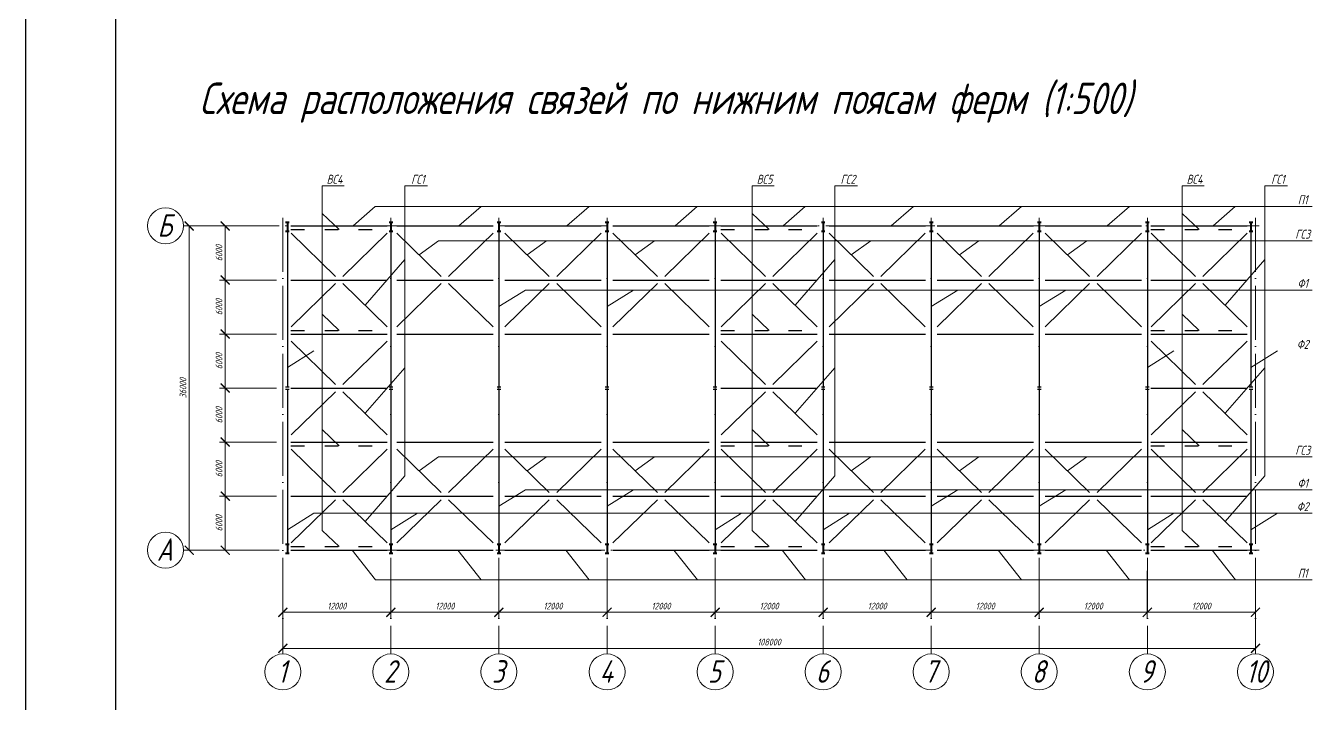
# Model space of a CAD drawing. Header units: millimetres. Extents: x 1665 to 4316, y 443 to 1647.
# Drawn here: x 1665 to 1950.8, y 1195.4 to 1345.9 of the extents above; entities that cross this region are included whole.
import ezdxf

# ---------------------------------------------------------------- set-up
doc = ezdxf.new("R2010")
doc.units = ezdxf.units.MM
for name, pattern in [('ACAD_ISO03W100', [30, 12, -18]), ('ACAD_ISO04W100', [30, 24, -3, 0, -3]), ('ACAD_ISO10W100', [18, 12, -3, 0, -3])]:
    doc.linetypes.add(name, pattern=pattern)
doc.layers.get('0').update_dxf_attribs({"lineweight": 18})
doc.styles.get("Standard").update_dxf_attribs({"font": 'romans.shx', "width": 0.75, "oblique": 15, "height": 1.5})
doc.dimstyles.new('ISO-25', dxfattribs={"dimtxt": 1.5, "dimasz": 2, "dimexe": 1.25, "dimexo": 0.625, "dimtad": 1, "dimtxsty": 'Standard', "dimblk": 'ARCHTICK', "dimcen": 2.5, "dimadec": 0, "dimazin": 0, "dimtfac": 1, "dimtmove": 0, "dimatfit": 3, "dimldrblk": 'NONE', "dimfxl": 1, "dimlwd": 18, "dimlwe": 18, "dimarcsym": 0})

# ---------------------------------------------------------------- blocks, each defined once
blk = doc.blocks.new('_ArchTick')
at = {"color": 0, "linetype": 'ByBlock', "const_width": 0.15}
blk.add_lwpolyline([(-0.5, -0.5), (0.5, 0.5)], dxfattribs=at)
blk = doc.blocks.new('*D45')
at = {"color": 0, "lineweight": 18, "transparency": 16777216}
for p, q in [((1722.12, 1224.85), (1722.12, 1214.36)), ((1746.12, 1224.85), (1746.12, 1214.36)), ((1722.12, 1215.61), (1746.12, 1215.61))]:
    blk.add_line(p, q, dxfattribs=at)
at = {"layer": 'Defpoints', "color": 0, "transparency": 16777216}
for p in [(1722.12, 1225.48), (1746.12, 1225.48), (1746.12, 1215.61)]:
    blk.add_point(p, dxfattribs=at)
at = {"color": 0, "lineweight": 18, "transparency": 16777216, "xscale": 2, "yscale": 2, "zscale": 2, "rotation": 180}
blk.add_blockref('_ArchTick', (1722.12, 1215.61), dxfattribs=at)
at = {"color": 0, "lineweight": 18, "transparency": 16777216, "xscale": 2, "yscale": 2, "zscale": 2}
blk.add_blockref('_ArchTick', (1746.12, 1215.61), dxfattribs=at)
at = {"color": 0, "transparency": 16777216, "insert": (1734.12, 1216.99), "char_height": 1.5, "attachment_point": 5}
blk.add_mtext('12000', dxfattribs=at)
blk = doc.blocks.new('_None')
blk = doc.blocks.new('*D46')
at = {"color": 0, "lineweight": 18, "transparency": 16777216}
for p, q in [((1746.12, 1224.85), (1746.12, 1214.36)), ((1770.12, 1224.85), (1770.12, 1214.36)), ((1746.12, 1215.61), (1770.12, 1215.61))]:
    blk.add_line(p, q, dxfattribs=at)
at = {"layer": 'Defpoints', "color": 0, "transparency": 16777216}
for p in [(1746.12, 1225.48), (1770.12, 1225.48), (1770.12, 1215.61)]:
    blk.add_point(p, dxfattribs=at)
at = {"color": 0, "lineweight": 18, "transparency": 16777216, "xscale": 2, "yscale": 2, "zscale": 2, "rotation": 180}
blk.add_blockref('_ArchTick', (1746.12, 1215.61), dxfattribs=at)
at = {"color": 0, "lineweight": 18, "transparency": 16777216, "xscale": 2, "yscale": 2, "zscale": 2}
blk.add_blockref('_ArchTick', (1770.12, 1215.61), dxfattribs=at)
at = {"color": 0, "transparency": 16777216, "insert": (1758.12, 1216.99), "char_height": 1.5, "attachment_point": 5}
blk.add_mtext('12000', dxfattribs=at)
blk = doc.blocks.new('*D47')
at = {"color": 0, "lineweight": 18, "transparency": 16777216}
for p, q in [((1770.12, 1224.85), (1770.12, 1214.36)), ((1794.12, 1224.85), (1794.12, 1214.36)), ((1770.12, 1215.61), (1794.12, 1215.61))]:
    blk.add_line(p, q, dxfattribs=at)
at = {"layer": 'Defpoints', "color": 0, "transparency": 16777216}
for p in [(1770.12, 1225.48), (1794.12, 1225.48), (1794.12, 1215.61)]:
    blk.add_point(p, dxfattribs=at)
at = {"color": 0, "lineweight": 18, "transparency": 16777216, "xscale": 2, "yscale": 2, "zscale": 2, "rotation": 180}
blk.add_blockref('_ArchTick', (1770.12, 1215.61), dxfattribs=at)
at = {"color": 0, "lineweight": 18, "transparency": 16777216, "xscale": 2, "yscale": 2, "zscale": 2}
blk.add_blockref('_ArchTick', (1794.12, 1215.61), dxfattribs=at)
at = {"color": 0, "transparency": 16777216, "insert": (1782.12, 1216.99), "char_height": 1.5, "attachment_point": 5}
blk.add_mtext('12000', dxfattribs=at)
blk = doc.blocks.new('*D48')
at = {"color": 0, "lineweight": 18, "transparency": 16777216}
for p, q in [((1794.12, 1224.85), (1794.12, 1214.36)), ((1818.12, 1224.85), (1818.12, 1214.36)), ((1794.12, 1215.61), (1818.12, 1215.61))]:
    blk.add_line(p, q, dxfattribs=at)
at = {"layer": 'Defpoints', "color": 0, "transparency": 16777216}
for p in [(1794.12, 1225.48), (1818.12, 1225.48), (1818.12, 1215.61)]:
    blk.add_point(p, dxfattribs=at)
at = {"color": 0, "lineweight": 18, "transparency": 16777216, "xscale": 2, "yscale": 2, "zscale": 2, "rotation": 180}
blk.add_blockref('_ArchTick', (1794.12, 1215.61), dxfattribs=at)
at = {"color": 0, "lineweight": 18, "transparency": 16777216, "xscale": 2, "yscale": 2, "zscale": 2}
blk.add_blockref('_ArchTick', (1818.12, 1215.61), dxfattribs=at)
at = {"color": 0, "transparency": 16777216, "insert": (1806.12, 1216.99), "char_height": 1.5, "attachment_point": 5}
blk.add_mtext('12000', dxfattribs=at)
blk = doc.blocks.new('*D49')
at = {"color": 0, "lineweight": 18, "transparency": 16777216}
for p, q in [((1818.12, 1224.85), (1818.12, 1214.36)), ((1842.12, 1224.85), (1842.12, 1214.36)), ((1818.12, 1215.61), (1842.12, 1215.61))]:
    blk.add_line(p, q, dxfattribs=at)
at = {"layer": 'Defpoints', "color": 0, "transparency": 16777216}
for p in [(1818.12, 1225.48), (1842.12, 1225.48), (1842.12, 1215.61)]:
    blk.add_point(p, dxfattribs=at)
at = {"color": 0, "lineweight": 18, "transparency": 16777216, "xscale": 2, "yscale": 2, "zscale": 2, "rotation": 180}
blk.add_blockref('_ArchTick', (1818.12, 1215.61), dxfattribs=at)
at = {"color": 0, "lineweight": 18, "transparency": 16777216, "xscale": 2, "yscale": 2, "zscale": 2}
blk.add_blockref('_ArchTick', (1842.12, 1215.61), dxfattribs=at)
at = {"color": 0, "transparency": 16777216, "insert": (1830.12, 1216.99), "char_height": 1.5, "attachment_point": 5}
blk.add_mtext('12000', dxfattribs=at)
blk = doc.blocks.new('*D50')
at = {"color": 0, "lineweight": 18, "transparency": 16777216}
for p, q in [((1842.12, 1224.85), (1842.12, 1214.36)), ((1866.12, 1224.85), (1866.12, 1214.36)), ((1842.12, 1215.61), (1866.12, 1215.61))]:
    blk.add_line(p, q, dxfattribs=at)
at = {"layer": 'Defpoints', "color": 0, "transparency": 16777216}
for p in [(1842.12, 1225.48), (1866.12, 1225.48), (1866.12, 1215.61)]:
    blk.add_point(p, dxfattribs=at)
at = {"color": 0, "lineweight": 18, "transparency": 16777216, "xscale": 2, "yscale": 2, "zscale": 2, "rotation": 180}
blk.add_blockref('_ArchTick', (1842.12, 1215.61), dxfattribs=at)
at = {"color": 0, "lineweight": 18, "transparency": 16777216, "xscale": 2, "yscale": 2, "zscale": 2}
blk.add_blockref('_ArchTick', (1866.12, 1215.61), dxfattribs=at)
at = {"color": 0, "transparency": 16777216, "insert": (1854.12, 1216.99), "char_height": 1.5, "attachment_point": 5}
blk.add_mtext('12000', dxfattribs=at)
blk = doc.blocks.new('*D51')
at = {"color": 0, "lineweight": 18, "transparency": 16777216}
for p, q in [((1866.12, 1224.85), (1866.12, 1214.36)), ((1890.12, 1224.85), (1890.12, 1214.36)), ((1866.12, 1215.61), (1890.12, 1215.61))]:
    blk.add_line(p, q, dxfattribs=at)
at = {"layer": 'Defpoints', "color": 0, "transparency": 16777216}
for p in [(1866.12, 1225.48), (1890.12, 1225.48), (1890.12, 1215.61)]:
    blk.add_point(p, dxfattribs=at)
at = {"color": 0, "lineweight": 18, "transparency": 16777216, "xscale": 2, "yscale": 2, "zscale": 2, "rotation": 180}
blk.add_blockref('_ArchTick', (1866.12, 1215.61), dxfattribs=at)
at = {"color": 0, "lineweight": 18, "transparency": 16777216, "xscale": 2, "yscale": 2, "zscale": 2}
blk.add_blockref('_ArchTick', (1890.12, 1215.61), dxfattribs=at)
at = {"color": 0, "transparency": 16777216, "insert": (1878.12, 1216.99), "char_height": 1.5, "attachment_point": 5}
blk.add_mtext('12000', dxfattribs=at)
blk = doc.blocks.new('*D52')
at = {"color": 0, "lineweight": 18, "transparency": 16777216}
for p, q in [((1890.12, 1224.85), (1890.12, 1214.36)), ((1914.12, 1224.85), (1914.12, 1214.36)), ((1890.12, 1215.61), (1914.12, 1215.61))]:
    blk.add_line(p, q, dxfattribs=at)
at = {"layer": 'Defpoints', "color": 0, "transparency": 16777216}
for p in [(1890.12, 1225.48), (1914.12, 1225.48), (1914.12, 1215.61)]:
    blk.add_point(p, dxfattribs=at)
at = {"color": 0, "lineweight": 18, "transparency": 16777216, "xscale": 2, "yscale": 2, "zscale": 2, "rotation": 180}
blk.add_blockref('_ArchTick', (1890.12, 1215.61), dxfattribs=at)
at = {"color": 0, "lineweight": 18, "transparency": 16777216, "xscale": 2, "yscale": 2, "zscale": 2}
blk.add_blockref('_ArchTick', (1914.12, 1215.61), dxfattribs=at)
at = {"color": 0, "transparency": 16777216, "insert": (1902.12, 1216.99), "char_height": 1.5, "attachment_point": 5}
blk.add_mtext('12000', dxfattribs=at)
blk = doc.blocks.new('*D53')
at = {"color": 0, "lineweight": 18, "transparency": 16777216}
for p, q in [((1914.12, 1224.85), (1914.12, 1214.36)), ((1938.12, 1224.85), (1938.12, 1214.36)), ((1914.12, 1215.61), (1938.12, 1215.61))]:
    blk.add_line(p, q, dxfattribs=at)
at = {"layer": 'Defpoints', "color": 0, "transparency": 16777216}
for p in [(1914.12, 1225.48), (1938.12, 1225.48), (1938.12, 1215.61)]:
    blk.add_point(p, dxfattribs=at)
at = {"color": 0, "lineweight": 18, "transparency": 16777216, "xscale": 2, "yscale": 2, "zscale": 2, "rotation": 180}
blk.add_blockref('_ArchTick', (1914.12, 1215.61), dxfattribs=at)
at = {"color": 0, "lineweight": 18, "transparency": 16777216, "xscale": 2, "yscale": 2, "zscale": 2}
blk.add_blockref('_ArchTick', (1938.12, 1215.61), dxfattribs=at)
at = {"color": 0, "transparency": 16777216, "insert": (1926.12, 1216.99), "char_height": 1.5, "attachment_point": 5}
blk.add_mtext('12000', dxfattribs=at)
blk = doc.blocks.new('*D60')
at = {"color": 0, "lineweight": 18, "transparency": 16777216}
for p, q in [((1722.12, 1226.99), (1722.12, 1206.36)), ((1938.12, 1226.99), (1938.12, 1206.36)), ((1722.12, 1207.61), (1938.12, 1207.61))]:
    blk.add_line(p, q, dxfattribs=at)
at = {"layer": 'Defpoints', "color": 0, "transparency": 16777216}
for p in [(1722.12, 1227.61), (1938.12, 1227.61), (1938.12, 1207.61)]:
    blk.add_point(p, dxfattribs=at)
at = {"color": 0, "lineweight": 18, "transparency": 16777216, "xscale": 2, "yscale": 2, "zscale": 2, "rotation": 180}
blk.add_blockref('_ArchTick', (1722.12, 1207.61), dxfattribs=at)
at = {"color": 0, "lineweight": 18, "transparency": 16777216, "xscale": 2, "yscale": 2, "zscale": 2}
blk.add_blockref('_ArchTick', (1938.12, 1207.61), dxfattribs=at)
at = {"color": 0, "transparency": 16777216, "insert": (1830.12, 1208.99), "char_height": 1.5, "attachment_point": 5}
blk.add_mtext('108000', dxfattribs=at)
blk = doc.blocks.new('*D54')
at = {"color": 0, "lineweight": 18, "transparency": 16777216}
for p, q in [((1720.7, 1241.41), (1708.07, 1241.41)), ((1709.32, 1229.41), (1709.32, 1241.41)), ((1717.12, 1229.41), (1708.07, 1229.41))]:
    blk.add_line(p, q, dxfattribs=at)
at = {"layer": 'Defpoints', "color": 0, "transparency": 16777216}
for p in [(1709.32, 1241.41), (1721.32, 1241.41), (1717.75, 1229.41)]:
    blk.add_point(p, dxfattribs=at)
at = {"color": 0, "lineweight": 18, "transparency": 16777216, "xscale": 2, "yscale": 2, "zscale": 2}
for p, rotation in [((1709.32, 1241.41), 90), ((1709.32, 1229.41), 270)]:
    blk.add_blockref('_ArchTick', p, dxfattribs=dict(at, rotation=rotation))
at = {"color": 0, "transparency": 16777216, "insert": (1707.95, 1235.41), "char_height": 1.5, "attachment_point": 5, "rotation": 90}
blk.add_mtext('6000', dxfattribs=at)
blk = doc.blocks.new('*D55')
at = {"color": 0, "lineweight": 18, "transparency": 16777216}
for p, q in [((1720.7, 1253.41), (1708.07, 1253.41)), ((1709.32, 1241.41), (1709.32, 1253.41)), ((1717.12, 1241.41), (1708.07, 1241.41))]:
    blk.add_line(p, q, dxfattribs=at)
at = {"layer": 'Defpoints', "color": 0, "transparency": 16777216}
for p in [(1709.32, 1253.41), (1721.32, 1253.41), (1717.75, 1241.41)]:
    blk.add_point(p, dxfattribs=at)
at = {"color": 0, "lineweight": 18, "transparency": 16777216, "xscale": 2, "yscale": 2, "zscale": 2}
for p, rotation in [((1709.32, 1253.41), 90), ((1709.32, 1241.41), 270)]:
    blk.add_blockref('_ArchTick', p, dxfattribs=dict(at, rotation=rotation))
at = {"color": 0, "transparency": 16777216, "insert": (1707.95, 1247.41), "char_height": 1.5, "attachment_point": 5, "rotation": 90}
blk.add_mtext('6000', dxfattribs=at)
blk = doc.blocks.new('*D56')
at = {"color": 0, "lineweight": 18, "transparency": 16777216}
for p, q in [((1720.7, 1265.41), (1708.07, 1265.41)), ((1709.32, 1253.41), (1709.32, 1265.41)), ((1717.12, 1253.41), (1708.07, 1253.41))]:
    blk.add_line(p, q, dxfattribs=at)
at = {"layer": 'Defpoints', "color": 0, "transparency": 16777216}
for p in [(1709.32, 1265.41), (1721.32, 1265.41), (1717.75, 1253.41)]:
    blk.add_point(p, dxfattribs=at)
at = {"color": 0, "lineweight": 18, "transparency": 16777216, "xscale": 2, "yscale": 2, "zscale": 2}
for p, rotation in [((1709.32, 1265.41), 90), ((1709.32, 1253.41), 270)]:
    blk.add_blockref('_ArchTick', p, dxfattribs=dict(at, rotation=rotation))
at = {"color": 0, "transparency": 16777216, "insert": (1707.95, 1259.41), "char_height": 1.5, "attachment_point": 5, "rotation": 90}
blk.add_mtext('6000', dxfattribs=at)
blk = doc.blocks.new('*D57')
at = {"color": 0, "lineweight": 18, "transparency": 16777216}
for p, q in [((1720.7, 1277.41), (1708.07, 1277.41)), ((1709.32, 1265.41), (1709.32, 1277.41)), ((1717.12, 1265.41), (1708.07, 1265.41))]:
    blk.add_line(p, q, dxfattribs=at)
at = {"layer": 'Defpoints', "color": 0, "transparency": 16777216}
for p in [(1709.32, 1277.41), (1721.32, 1277.41), (1717.75, 1265.41)]:
    blk.add_point(p, dxfattribs=at)
at = {"color": 0, "lineweight": 18, "transparency": 16777216, "xscale": 2, "yscale": 2, "zscale": 2}
for p, rotation in [((1709.32, 1277.41), 90), ((1709.32, 1265.41), 270)]:
    blk.add_blockref('_ArchTick', p, dxfattribs=dict(at, rotation=rotation))
at = {"color": 0, "transparency": 16777216, "insert": (1707.95, 1271.41), "char_height": 1.5, "attachment_point": 5, "rotation": 90}
blk.add_mtext('6000', dxfattribs=at)
blk = doc.blocks.new('*D58')
at = {"color": 0, "lineweight": 18, "transparency": 16777216}
for p, q in [((1720.7, 1289.41), (1708.07, 1289.41)), ((1709.32, 1277.41), (1709.32, 1289.41)), ((1717.12, 1277.41), (1708.07, 1277.41))]:
    blk.add_line(p, q, dxfattribs=at)
at = {"layer": 'Defpoints', "color": 0, "transparency": 16777216}
for p in [(1709.32, 1289.41), (1721.32, 1289.41), (1717.75, 1277.41)]:
    blk.add_point(p, dxfattribs=at)
at = {"color": 0, "lineweight": 18, "transparency": 16777216, "xscale": 2, "yscale": 2, "zscale": 2}
for p, rotation in [((1709.32, 1289.41), 90), ((1709.32, 1277.41), 270)]:
    blk.add_blockref('_ArchTick', p, dxfattribs=dict(at, rotation=rotation))
at = {"color": 0, "transparency": 16777216, "insert": (1707.95, 1283.41), "char_height": 1.5, "attachment_point": 5, "rotation": 90}
blk.add_mtext('6000', dxfattribs=at)
blk = doc.blocks.new('*D59')
at = {"color": 0, "lineweight": 18, "transparency": 16777216}
for p, q in [((1720.7, 1301.41), (1708.07, 1301.41)), ((1709.32, 1289.41), (1709.32, 1301.41)), ((1717.12, 1289.41), (1708.07, 1289.41))]:
    blk.add_line(p, q, dxfattribs=at)
at = {"layer": 'Defpoints', "color": 0, "transparency": 16777216}
for p in [(1709.32, 1301.41), (1721.32, 1301.41), (1717.75, 1289.41)]:
    blk.add_point(p, dxfattribs=at)
at = {"color": 0, "lineweight": 18, "transparency": 16777216, "xscale": 2, "yscale": 2, "zscale": 2}
for p, rotation in [((1709.32, 1301.41), 90), ((1709.32, 1289.41), 270)]:
    blk.add_blockref('_ArchTick', p, dxfattribs=dict(at, rotation=rotation))
at = {"color": 0, "transparency": 16777216, "insert": (1707.95, 1295.41), "char_height": 1.5, "attachment_point": 5, "rotation": 90}
blk.add_mtext('6000', dxfattribs=at)
blk = doc.blocks.new('*D61')
at = {"color": 0, "lineweight": 18, "transparency": 16777216}
for p, q in [((1720.7, 1301.41), (1700.07, 1301.41)), ((1701.32, 1301.41), (1701.32, 1229.41)), ((1720.7, 1229.41), (1700.07, 1229.41))]:
    blk.add_line(p, q, dxfattribs=at)
at = {"layer": 'Defpoints', "color": 0, "transparency": 16777216}
for p in [(1721.32, 1301.41), (1701.32, 1229.41), (1721.32, 1229.41)]:
    blk.add_point(p, dxfattribs=at)
at = {"color": 0, "lineweight": 18, "transparency": 16777216, "xscale": 2, "yscale": 2, "zscale": 2}
for p, rotation in [((1701.32, 1301.41), 90), ((1701.32, 1229.41), 270)]:
    blk.add_blockref('_ArchTick', p, dxfattribs=dict(at, rotation=rotation))
at = {"color": 0, "transparency": 16777216, "insert": (1699.95, 1265.41), "char_height": 1.5, "attachment_point": 5, "rotation": 90}
blk.add_mtext('36000', dxfattribs=at)

msp = doc.modelspace()

# ---------------------------------------------------------------- linework, layer by layer
at = {"lineweight": -2}
msp.add_line((1665.02, 1052.955), (1665.02, 1646.955), dxfattribs=at)
at = {"lineweight": 30}
for p, q in [((1685.02, 1057.955), (1685.02, 1641.955)), ((1723.125, 1301.414), (1723.125, 1265.654)), ((1723.925, 1301.414), (1745.325, 1301.414)), ((1746.125, 1301.414), (1746.125, 1265.654)), ((1747.425, 1301.414), (1768.825, 1301.414)), ((1770.125, 1301.414), (1770.125, 1265.654)), ((1771.425, 1301.414), (1792.825, 1301.414)), ((1794.125, 1301.414), (1794.125, 1265.654)), ((1795.425, 1301.414), (1816.825, 1301.414)), ((1818.125, 1301.414), (1818.125, 1265.654)), ((1819.425, 1301.414), (1840.825, 1301.414)), ((1842.125, 1301.414), (1842.125, 1265.654)), ((1843.425, 1301.414), (1864.825, 1301.414)), ((1866.125, 1301.414), (1866.125, 1265.654)), ((1867.425, 1301.414), (1888.825, 1301.414)), ((1890.125, 1301.414), (1890.125, 1265.654)), ((1891.425, 1301.414), (1912.825, 1301.414)), ((1914.125, 1301.414), (1914.125, 1265.654)), ((1914.925, 1301.414), (1936.325, 1301.414)), ((1937.125, 1301.414), (1937.125, 1265.654)), ((1723.946, 1299.814), (1733.803, 1290.214)), ((1745.303, 1299.814), (1735.446, 1290.214)), ((1747.446, 1299.814), (1757.303, 1290.214)), ((1768.803, 1299.814), (1758.946, 1290.214)), ((1771.446, 1299.814), (1781.303, 1290.214)), ((1792.803, 1299.814), (1782.946, 1290.214)), ((1795.446, 1299.814), (1805.303, 1290.214)), ((1816.803, 1299.814), (1806.946, 1290.214)), ((1819.446, 1299.814), (1829.303, 1290.214)), ((1840.803, 1299.814), (1830.946, 1290.214)), ((1843.446, 1299.814), (1853.303, 1290.214)), ((1864.803, 1299.814), (1854.946, 1290.214)), ((1867.446, 1299.814), (1877.303, 1290.214)), ((1888.803, 1299.814), (1878.946, 1290.214)), ((1891.446, 1299.814), (1901.303, 1290.214)), ((1912.803, 1299.814), (1902.946, 1290.214)), ((1914.946, 1299.814), (1924.803, 1290.214)), ((1936.303, 1299.814), (1926.446, 1290.214)), ((1723.925, 1289.414), (1745.325, 1289.414)), ((1747.425, 1289.414), (1768.825, 1289.414)), ((1771.425, 1289.414), (1792.825, 1289.414)), ((1795.425, 1289.414), (1816.825, 1289.414)), ((1819.425, 1289.414), (1840.825, 1289.414)), ((1843.425, 1289.414), (1864.825, 1289.414)), ((1867.425, 1289.414), (1888.825, 1289.414)), ((1891.425, 1289.414), (1912.825, 1289.414)), ((1914.925, 1289.414), (1936.325, 1289.414)), ((1733.803, 1288.614), (1723.946, 1279.014)), ((1735.446, 1288.614), (1745.303, 1279.014)), ((1757.303, 1288.614), (1747.446, 1279.014)), ((1758.946, 1288.614), (1768.803, 1279.014)), ((1781.303, 1288.614), (1771.446, 1279.014)), ((1782.946, 1288.614), (1792.803, 1279.014)), ((1805.303, 1288.614), (1795.446, 1279.014)), ((1806.946, 1288.614), (1816.803, 1279.014)), ((1829.303, 1288.614), (1819.446, 1279.014)), ((1830.946, 1288.614), (1840.803, 1279.014)), ((1853.303, 1288.614), (1843.446, 1279.014)), ((1854.946, 1288.614), (1864.803, 1279.014)), ((1877.303, 1288.614), (1867.446, 1279.014)), ((1878.946, 1288.614), (1888.803, 1279.014)), ((1901.303, 1288.614), (1891.446, 1279.014)), ((1902.946, 1288.614), (1912.803, 1279.014)), ((1924.803, 1288.614), (1914.946, 1279.014)), ((1926.446, 1288.614), (1936.303, 1279.014)), ((1723.925, 1277.414), (1745.325, 1277.414)), ((1747.425, 1277.414), (1768.825, 1277.414)), ((1771.425, 1277.414), (1792.825, 1277.414)), ((1795.425, 1277.414), (1816.825, 1277.414)), ((1819.425, 1277.414), (1840.825, 1277.414)), ((1843.425, 1277.414), (1864.825, 1277.414)), ((1867.425, 1277.414), (1888.825, 1277.414)), ((1891.425, 1277.414), (1912.825, 1277.414)), ((1914.925, 1277.414), (1936.325, 1277.414)), ((1723.946, 1275.814), (1733.803, 1266.214)), ((1745.303, 1275.814), (1735.446, 1266.214)), ((1819.446, 1275.814), (1829.303, 1266.214)), ((1840.803, 1275.814), (1830.946, 1266.214)), ((1914.946, 1275.814), (1924.803, 1266.214)), ((1936.303, 1275.814), (1926.446, 1266.214)), ((1722.725, 1265.654), (1723.525, 1265.654)), ((1722.725, 1265.174), (1723.525, 1265.174)), ((1723.125, 1265.174), (1723.125, 1229.414)), ((1723.925, 1265.414), (1745.325, 1265.414)), ((1733.803, 1264.614), (1723.946, 1255.014)), ((1735.446, 1264.614), (1745.303, 1255.014)), ((1745.725, 1265.654), (1746.525, 1265.654)), ((1745.725, 1265.174), (1746.525, 1265.174)), ((1746.125, 1265.174), (1746.125, 1229.414)), ((1769.725, 1265.654), (1770.525, 1265.654)), ((1769.725, 1265.174), (1770.525, 1265.174)), ((1770.125, 1265.174), (1770.125, 1229.414)), ((1793.725, 1265.654), (1794.525, 1265.654)), ((1793.725, 1265.174), (1794.525, 1265.174)), ((1794.125, 1265.174), (1794.125, 1229.414)), ((1817.725, 1265.654), (1818.525, 1265.654)), ((1817.725, 1265.174), (1818.525, 1265.174)), ((1818.125, 1265.174), (1818.125, 1229.414)), ((1819.425, 1265.414), (1840.825, 1265.414)), ((1829.303, 1264.614), (1819.446, 1255.014)), ((1830.946, 1264.614), (1840.803, 1255.014)), ((1841.725, 1265.654), (1842.525, 1265.654)), ((1841.725, 1265.174), (1842.525, 1265.174)), ((1842.125, 1265.174), (1842.125, 1229.414)), ((1865.725, 1265.654), (1866.525, 1265.654)), ((1865.725, 1265.174), (1866.525, 1265.174)), ((1866.125, 1265.174), (1866.125, 1229.414)), ((1889.725, 1265.654), (1890.525, 1265.654)), ((1889.725, 1265.174), (1890.525, 1265.174)), ((1890.125, 1265.174), (1890.125, 1229.414)), ((1913.725, 1265.654), (1914.525, 1265.654)), ((1913.725, 1265.174), (1914.525, 1265.174)), ((1914.125, 1265.174), (1914.125, 1229.414)), ((1914.925, 1265.414), (1936.325, 1265.414)), ((1924.803, 1264.614), (1914.946, 1255.014)), ((1926.446, 1264.614), (1936.303, 1255.014)), ((1936.725, 1265.654), (1937.525, 1265.654)), ((1936.725, 1265.174), (1937.525, 1265.174)), ((1937.125, 1265.174), (1937.125, 1229.414)), ((1723.925, 1253.414), (1745.325, 1253.414)), ((1723.946, 1251.814), (1733.803, 1242.214)), ((1745.303, 1251.814), (1735.446, 1242.214)), ((1747.425, 1253.414), (1768.825, 1253.414)), ((1747.446, 1251.814), (1757.303, 1242.214)), ((1768.803, 1251.814), (1758.946, 1242.214)), ((1771.425, 1253.414), (1792.825, 1253.414)), ((1771.446, 1251.814), (1781.303, 1242.214)), ((1792.803, 1251.814), (1782.946, 1242.214)), ((1795.425, 1253.414), (1816.825, 1253.414)), ((1795.446, 1251.814), (1805.303, 1242.214)), ((1816.803, 1251.814), (1806.946, 1242.214)), ((1819.425, 1253.414), (1840.825, 1253.414)), ((1819.446, 1251.814), (1829.303, 1242.214)), ((1840.803, 1251.814), (1830.946, 1242.214)), ((1843.425, 1253.414), (1864.825, 1253.414)), ((1843.446, 1251.814), (1853.303, 1242.214)), ((1864.803, 1251.814), (1854.946, 1242.214)), ((1867.425, 1253.414), (1888.825, 1253.414)), ((1867.446, 1251.814), (1877.303, 1242.214)), ((1888.803, 1251.814), (1878.946, 1242.214)), ((1891.425, 1253.414), (1912.825, 1253.414)), ((1891.446, 1251.814), (1901.303, 1242.214)), ((1912.803, 1251.814), (1902.946, 1242.214)), ((1914.925, 1253.414), (1936.325, 1253.414)), ((1914.946, 1251.814), (1924.803, 1242.214)), ((1936.303, 1251.814), (1926.446, 1242.214)), ((1723.925, 1241.414), (1745.325, 1241.414)), ((1733.803, 1240.614), (1723.946, 1231.014)), ((1735.446, 1240.614), (1745.303, 1231.014)), ((1747.425, 1241.414), (1768.825, 1241.414)), ((1757.303, 1240.614), (1747.446, 1231.014)), ((1758.946, 1240.614), (1768.803, 1231.014)), ((1771.425, 1241.414), (1792.825, 1241.414)), ((1781.303, 1240.614), (1771.446, 1231.014)), ((1782.946, 1240.614), (1792.803, 1231.014)), ((1795.425, 1241.414), (1816.825, 1241.414)), ((1805.303, 1240.614), (1795.446, 1231.014)), ((1806.946, 1240.614), (1816.803, 1231.014)), ((1819.425, 1241.414), (1840.825, 1241.414)), ((1829.303, 1240.614), (1819.446, 1231.014)), ((1830.946, 1240.614), (1840.803, 1231.014)), ((1843.425, 1241.414), (1864.825, 1241.414)), ((1853.303, 1240.614), (1843.446, 1231.014)), ((1854.946, 1240.614), (1864.803, 1231.014)), ((1867.425, 1241.414), (1888.825, 1241.414)), ((1877.303, 1240.614), (1867.446, 1231.014)), ((1878.946, 1240.614), (1888.803, 1231.014)), ((1891.425, 1241.414), (1912.825, 1241.414)), ((1901.303, 1240.614), (1891.446, 1231.014)), ((1902.946, 1240.614), (1912.803, 1231.014)), ((1914.925, 1241.414), (1936.325, 1241.414)), ((1924.803, 1240.614), (1914.946, 1231.014)), ((1926.446, 1240.614), (1936.303, 1231.014)), ((1723.925, 1229.414), (1745.325, 1229.414)), ((1747.425, 1229.414), (1768.825, 1229.414)), ((1771.425, 1229.414), (1792.825, 1229.414)), ((1795.425, 1229.414), (1816.825, 1229.414)), ((1819.425, 1229.414), (1840.825, 1229.414)), ((1843.425, 1229.414), (1864.825, 1229.414)), ((1867.425, 1229.414), (1888.825, 1229.414)), ((1891.425, 1229.414), (1912.825, 1229.414)), ((1914.925, 1229.414), (1936.325, 1229.414))]:
    msp.add_line(p, q, dxfattribs=at)
for p, q in [((1730.888, 1233.802), (1730.888, 1310.31)), ((1730.888, 1310.31), (1735.728, 1310.31)), ((1749.2, 1245.937), (1749.2, 1310.31)), ((1749.2, 1310.31), (1754.247, 1310.31)), ((1826.388, 1233.802), (1826.388, 1310.31)), ((1826.388, 1310.31), (1831.228, 1310.31)), ((1844.7, 1245.937), (1844.7, 1310.31)), ((1844.7, 1310.31), (1849.747, 1310.31)), ((1921.888, 1233.802), (1921.888, 1310.31)), ((1921.888, 1310.31), (1926.728, 1310.31)), ((1940.2, 1245.937), (1940.2, 1310.31)), ((1940.2, 1310.31), (1945.247, 1310.31)), ((1734.625, 1300.614), (1730.888, 1304.202)), ((1737.723, 1301.414), (1742.662, 1305.767)), ((1742.662, 1305.767), (1950.755, 1305.767)), ((1761.223, 1301.414), (1766.162, 1305.767)), ((1785.223, 1301.414), (1790.162, 1305.767)), ((1809.223, 1301.414), (1814.162, 1305.767)), ((1830.125, 1300.614), (1826.388, 1304.202)), ((1833.223, 1301.414), (1838.162, 1305.767)), ((1857.223, 1301.414), (1862.162, 1305.767)), ((1881.223, 1301.414), (1886.162, 1305.767)), ((1905.223, 1301.414), (1910.162, 1305.767)), ((1925.625, 1300.614), (1921.888, 1304.202)), ((1928.723, 1301.414), (1933.662, 1305.767)), ((1752.375, 1295.014), (1756.677, 1298.123)), ((1756.677, 1298.123), (1950.755, 1298.123)), ((1776.375, 1295.014), (1780.677, 1298.123)), ((1800.375, 1295.014), (1804.677, 1298.123)), ((1848.375, 1295.014), (1852.677, 1298.123)), ((1872.375, 1295.014), (1876.677, 1298.123)), ((1896.375, 1295.014), (1900.677, 1298.123)), ((1740.375, 1283.814), (1749.2, 1293.937)), ((1835.875, 1283.814), (1844.7, 1293.937)), ((1931.375, 1283.814), (1940.2, 1293.937)), ((1770.125, 1283.534), (1776.002, 1287.186)), ((1776.002, 1287.186), (1950.755, 1287.186)), ((1794.125, 1283.534), (1800.002, 1287.186)), ((1866.125, 1283.534), (1872.002, 1287.186)), ((1890.125, 1283.534), (1896.002, 1287.186)), ((1734.625, 1278.214), (1730.888, 1281.802)), ((1830.125, 1278.214), (1826.388, 1281.802)), ((1925.625, 1278.214), (1921.888, 1281.802)), ((1723.125, 1269.996), (1729.002, 1273.648)), ((1914.125, 1269.996), (1920.002, 1273.648)), ((1937.125, 1269.996), (1943.002, 1273.648)), ((1740.375, 1259.814), (1749.2, 1269.937)), ((1835.875, 1259.814), (1844.7, 1269.937)), ((1931.375, 1259.814), (1940.2, 1269.937)), ((1734.625, 1252.614), (1730.888, 1256.202)), ((1830.125, 1252.614), (1826.388, 1256.202)), ((1925.625, 1252.614), (1921.888, 1256.202)), ((1752.375, 1247.014), (1756.677, 1250.123)), ((1756.677, 1250.123), (1950.755, 1250.123)), ((1776.375, 1247.014), (1780.677, 1250.123)), ((1800.375, 1247.014), (1804.677, 1250.123)), ((1848.375, 1247.014), (1852.677, 1250.123)), ((1872.375, 1247.014), (1876.677, 1250.123)), ((1896.375, 1247.014), (1900.677, 1250.123)), ((1740.375, 1235.814), (1749.2, 1245.937)), ((1835.875, 1235.814), (1844.7, 1245.937)), ((1931.375, 1235.814), (1940.2, 1245.937)), ((1770.125, 1239.155), (1776.002, 1242.807)), ((1776.002, 1242.807), (1950.755, 1242.807)), ((1794.125, 1239.155), (1800.002, 1242.807)), ((1866.125, 1239.155), (1872.002, 1242.807)), ((1890.125, 1239.155), (1896.002, 1242.807)), ((1723.125, 1233.954), (1729.002, 1237.607)), ((1729.002, 1237.607), (1950.755, 1237.607)), ((1746.125, 1233.954), (1752.002, 1237.607)), ((1818.125, 1233.954), (1824.002, 1237.607)), ((1842.125, 1233.954), (1848.002, 1237.607)), ((1914.125, 1233.954), (1920.002, 1237.607)), ((1937.125, 1233.954), (1943.002, 1237.607)), ((1734.625, 1230.214), (1730.888, 1233.802)), ((1830.125, 1230.214), (1826.388, 1233.802)), ((1925.625, 1230.214), (1921.888, 1233.802)), ((1721.325, 1229.414), (1709.325, 1229.414)), ((1737.488, 1229.414), (1742.691, 1222.829)), ((1760.988, 1229.414), (1766.191, 1222.829)), ((1784.988, 1229.414), (1790.191, 1222.829)), ((1808.988, 1229.414), (1814.191, 1222.829)), ((1832.988, 1229.414), (1838.191, 1222.829)), ((1855.57, 1229.414), (1860.774, 1222.829)), ((1880.988, 1229.414), (1886.191, 1222.829)), ((1904.988, 1229.414), (1910.191, 1222.829)), ((1928.488, 1229.414), (1933.691, 1222.829)), ((1722.125, 1227.614), (1722.125, 1215.614)), ((1742.691, 1222.829), (1950.755, 1222.829))]:
    msp.add_line(p, q)
at = {"linetype": 'ACAD_ISO04W100', "ltscale": 0.5}
for p, q in [((1722.125, 1303.214), (1722.125, 1206.614)), ((1746.125, 1303.214), (1746.125, 1206.364)), ((1770.125, 1303.214), (1770.125, 1206.364)), ((1794.125, 1303.214), (1794.125, 1206.364)), ((1818.125, 1303.214), (1818.125, 1206.364)), ((1842.125, 1303.214), (1842.125, 1206.364)), ((1866.125, 1303.214), (1866.125, 1206.364)), ((1890.125, 1303.214), (1890.125, 1206.364)), ((1914.125, 1303.214), (1914.125, 1206.364)), ((1938.125, 1303.214), (1938.125, 1206.614))]:
    msp.add_line(p, q, dxfattribs=at)
at = {"linetype": 'ACAD_ISO10W100', "ltscale": 0.5}
for p, q in [((1715.32, 1301.414), (1938.925, 1301.414)), ((1723.925, 1229.414), (1938.925, 1229.414))]:
    msp.add_line(p, q, dxfattribs=at)
at = {"lineweight": 40}
for p, q in [((1723.525, 1302.174), (1722.725, 1302.174)), ((1723.525, 1300.174), (1722.725, 1300.174)), ((1723.125, 1302.174), (1723.125, 1300.174)), ((1746.525, 1302.174), (1745.725, 1302.174)), ((1746.525, 1300.174), (1745.725, 1300.174)), ((1746.125, 1302.174), (1746.125, 1300.174)), ((1770.525, 1302.174), (1769.725, 1302.174)), ((1770.525, 1300.174), (1769.725, 1300.174)), ((1770.125, 1302.174), (1770.125, 1300.174)), ((1794.525, 1302.174), (1793.725, 1302.174)), ((1794.525, 1300.174), (1793.725, 1300.174)), ((1794.125, 1302.174), (1794.125, 1300.174)), ((1818.525, 1302.174), (1817.725, 1302.174)), ((1818.525, 1300.174), (1817.725, 1300.174)), ((1818.125, 1302.174), (1818.125, 1300.174)), ((1842.525, 1302.174), (1841.725, 1302.174)), ((1842.525, 1300.174), (1841.725, 1300.174)), ((1842.125, 1302.174), (1842.125, 1300.174)), ((1866.525, 1302.174), (1865.725, 1302.174)), ((1866.525, 1300.174), (1865.725, 1300.174)), ((1866.125, 1302.174), (1866.125, 1300.174)), ((1890.525, 1302.174), (1889.725, 1302.174)), ((1890.525, 1300.174), (1889.725, 1300.174)), ((1890.125, 1302.174), (1890.125, 1300.174)), ((1914.525, 1302.174), (1913.725, 1302.174)), ((1914.525, 1300.174), (1913.725, 1300.174)), ((1914.125, 1302.174), (1914.125, 1300.174)), ((1937.525, 1302.174), (1936.725, 1302.174)), ((1937.525, 1300.174), (1936.725, 1300.174)), ((1937.125, 1302.174), (1937.125, 1300.174)), ((1723.525, 1230.654), (1722.725, 1230.654)), ((1723.125, 1230.654), (1723.125, 1228.654)), ((1746.525, 1230.654), (1745.725, 1230.654)), ((1746.125, 1230.654), (1746.125, 1228.654)), ((1770.525, 1230.654), (1769.725, 1230.654)), ((1770.125, 1230.654), (1770.125, 1228.654)), ((1794.525, 1230.654), (1793.725, 1230.654)), ((1794.125, 1230.654), (1794.125, 1228.654)), ((1818.525, 1230.654), (1817.725, 1230.654)), ((1818.125, 1230.654), (1818.125, 1228.654)), ((1842.525, 1230.654), (1841.725, 1230.654)), ((1842.125, 1230.654), (1842.125, 1228.654)), ((1866.525, 1230.654), (1865.725, 1230.654)), ((1866.125, 1230.654), (1866.125, 1228.654)), ((1890.525, 1230.654), (1889.725, 1230.654)), ((1890.125, 1230.654), (1890.125, 1228.654)), ((1914.525, 1230.654), (1913.725, 1230.654)), ((1914.125, 1230.654), (1914.125, 1228.654)), ((1937.525, 1230.654), (1936.725, 1230.654)), ((1937.125, 1230.654), (1937.125, 1228.654)), ((1723.525, 1228.654), (1722.725, 1228.654)), ((1746.525, 1228.654), (1745.725, 1228.654)), ((1770.525, 1228.654), (1769.725, 1228.654)), ((1794.525, 1228.654), (1793.725, 1228.654)), ((1818.525, 1228.654), (1817.725, 1228.654)), ((1842.525, 1228.654), (1841.725, 1228.654)), ((1866.525, 1228.654), (1865.725, 1228.654)), ((1890.525, 1228.654), (1889.725, 1228.654)), ((1914.525, 1228.654), (1913.725, 1228.654)), ((1937.525, 1228.654), (1936.725, 1228.654))]:
    msp.add_line(p, q, dxfattribs=at)
at = {"linetype": 'ACAD_ISO03W100', "lineweight": 30, "ltscale": 0.25}
for p, q in [((1723.925, 1300.614), (1745.325, 1300.614)), ((1819.425, 1300.614), (1840.825, 1300.614)), ((1914.925, 1300.614), (1936.325, 1300.614)), ((1723.925, 1278.214), (1745.325, 1278.214)), ((1819.425, 1278.214), (1840.825, 1278.214)), ((1914.925, 1278.214), (1936.325, 1278.214)), ((1723.925, 1252.614), (1745.325, 1252.614)), ((1819.425, 1252.614), (1840.825, 1252.614)), ((1914.925, 1252.614), (1936.325, 1252.614)), ((1723.925, 1230.214), (1745.325, 1230.214)), ((1819.425, 1230.214), (1840.825, 1230.214)), ((1914.925, 1230.214), (1936.325, 1230.214))]:
    msp.add_line(p, q, dxfattribs=at)
for centre in [(1696.075, 1301.428), (1696.075, 1229.428), (1722.125, 1202.364), (1746.125, 1202.364), (1770.125, 1202.364), (1794.125, 1202.364), (1818.125, 1202.364), (1842.125, 1202.364), (1866.125, 1202.364), (1890.125, 1202.364), (1914.125, 1202.364), (1938.125, 1202.364)]:
    msp.add_circle(centre, 4)

# ---------------------------------------------------------------- texts
for s, width, insert, char_height, attachment_point in [('Схема расположения связей по нижним поясам ферм (1:500)', 270.86971, (1703.564, 1333.258), 7, 1), ('ВС4', 14.11222, (1733.601, 1311.778), 2, 5), ('ГС1', 14.11222, (1752.12, 1311.778), 2, 5), ('ВС5', 14.11222, (1829.101, 1311.778), 2, 5), ('ГС2', 14.11222, (1847.62, 1311.778), 2, 5), ('ВС4', 14.11222, (1924.601, 1311.778), 2, 5), ('ГС1', 14.11222, (1943.12, 1311.778), 2, 5), ('П1', 14.11222, (1948.628, 1307.235), 2, 5), ('Б', 8.20492, (1695.896, 1301.541), 5, 5), ('ГС3', 14.11222, (1948.628, 1299.591), 2, 5), ('Ф1', 14.11222, (1948.628, 1288.654), 2, 5), ('Ф2', 14.11222, (1948.628, 1275.117), 2, 5), ('ГС3', 14.11222, (1948.628, 1251.591), 2, 5), ('Ф1', 14.11222, (1948.628, 1244.275), 2, 5), ('Ф2', 14.11222, (1948.628, 1239.075), 2, 5), ('А', 8.20492, (1695.896, 1229.541), 5, 5), ('П1', 14.11222, (1948.628, 1224.297), 2, 5), ('1', 8.20492, (1721.946, 1202.476), 5, 5), ('2', 8.20492, (1745.946, 1202.476), 5, 5), ('3', 8.20492, (1769.946, 1202.476), 5, 5), ('4', 8.20492, (1793.946, 1202.476), 5, 5), ('5', 8.20492, (1817.946, 1202.476), 5, 5), ('6', 8.20492, (1841.946, 1202.476), 5, 5), ('7', 8.20492, (1865.946, 1202.476), 5, 5), ('8', 8.20492, (1889.946, 1202.476), 5, 5), ('9', 8.20492, (1913.946, 1202.476), 5, 5), ('10', 8.20492, (1938.339, 1202.476), 5, 5)]:
    msp.add_mtext_dynamic_manual_height_columns(s, width=width, gutter_width=7.5, heights=[0], dxfattribs=dict(insert=insert, char_height=char_height, attachment_point=attachment_point))

# ---------------------------------------------------------------- dimensions: what is measured, and where the dimension line sits
for base, p1, p2, text, picture, middle in [((1701.325, 1229.414), (1721.325, 1301.414), (1721.325, 1229.414), '36000', '*D61', (1699.95, 1265.414)), ((1709.325, 1301.414), (1717.75, 1289.414), (1721.325, 1301.414), '6000', '*D59', (1707.95, 1295.414)), ((1709.325, 1289.414), (1717.75, 1277.414), (1721.325, 1289.414), '6000', '*D58', (1707.95, 1283.414)), ((1709.325, 1277.414), (1717.75, 1265.414), (1721.325, 1277.414), '6000', '*D57', (1707.95, 1271.414)), ((1709.325, 1265.414), (1717.75, 1253.414), (1721.325, 1265.414), '6000', '*D56', (1707.95, 1259.414)), ((1709.325, 1253.414), (1717.75, 1241.414), (1721.325, 1253.414), '6000', '*D55', (1707.95, 1247.414)), ((1709.325, 1241.414), (1717.75, 1229.414), (1721.325, 1241.414), '6000', '*D54', (1707.95, 1235.414))]:
    dim = msp.add_linear_dim(base=base, p1=p1, p2=p2, angle=90, text=text, dimstyle='ISO-25', override={"dimtxt": 2})
    dim.commit()
    dim.dimension.update_dxf_attribs({"geometry": picture, "text_midpoint": middle})
for base, p1, p2, text, picture, middle in [((1938.125, 1207.614), (1722.125, 1227.614), (1938.125, 1227.614), '108000', '*D60', (1830.125, 1208.989)), ((1746.125, 1215.614), (1722.125, 1225.475), (1746.125, 1225.475), '12000', '*D45', (1734.125, 1216.989)), ((1770.125, 1215.614), (1746.125, 1225.475), (1770.125, 1225.475), '12000', '*D46', (1758.125, 1216.989)), ((1794.125, 1215.614), (1770.125, 1225.475), (1794.125, 1225.475), '12000', '*D47', (1782.125, 1216.989)), ((1818.125, 1215.614), (1794.125, 1225.475), (1818.125, 1225.475), '12000', '*D48', (1806.125, 1216.989)), ((1842.125, 1215.614), (1818.125, 1225.475), (1842.125, 1225.475), '12000', '*D49', (1830.125, 1216.989)), ((1866.125, 1215.614), (1842.125, 1225.475), (1866.125, 1225.475), '12000', '*D50', (1854.125, 1216.989)), ((1890.125, 1215.614), (1866.125, 1225.475), (1890.125, 1225.475), '12000', '*D51', (1878.125, 1216.989)), ((1914.125, 1215.614), (1890.125, 1225.475), (1914.125, 1225.475), '12000', '*D52', (1902.125, 1216.989)), ((1938.125, 1215.614), (1914.125, 1225.475), (1938.125, 1225.475), '12000', '*D53', (1926.125, 1216.989))]:
    dim = msp.add_linear_dim(base=base, p1=p1, p2=p2, text=text, dimstyle='ISO-25', override={"dimtxt": 2})
    dim.commit()
    dim.dimension.update_dxf_attribs({"geometry": picture, "text_midpoint": middle})

doc.saveas('drawing.dxf')
